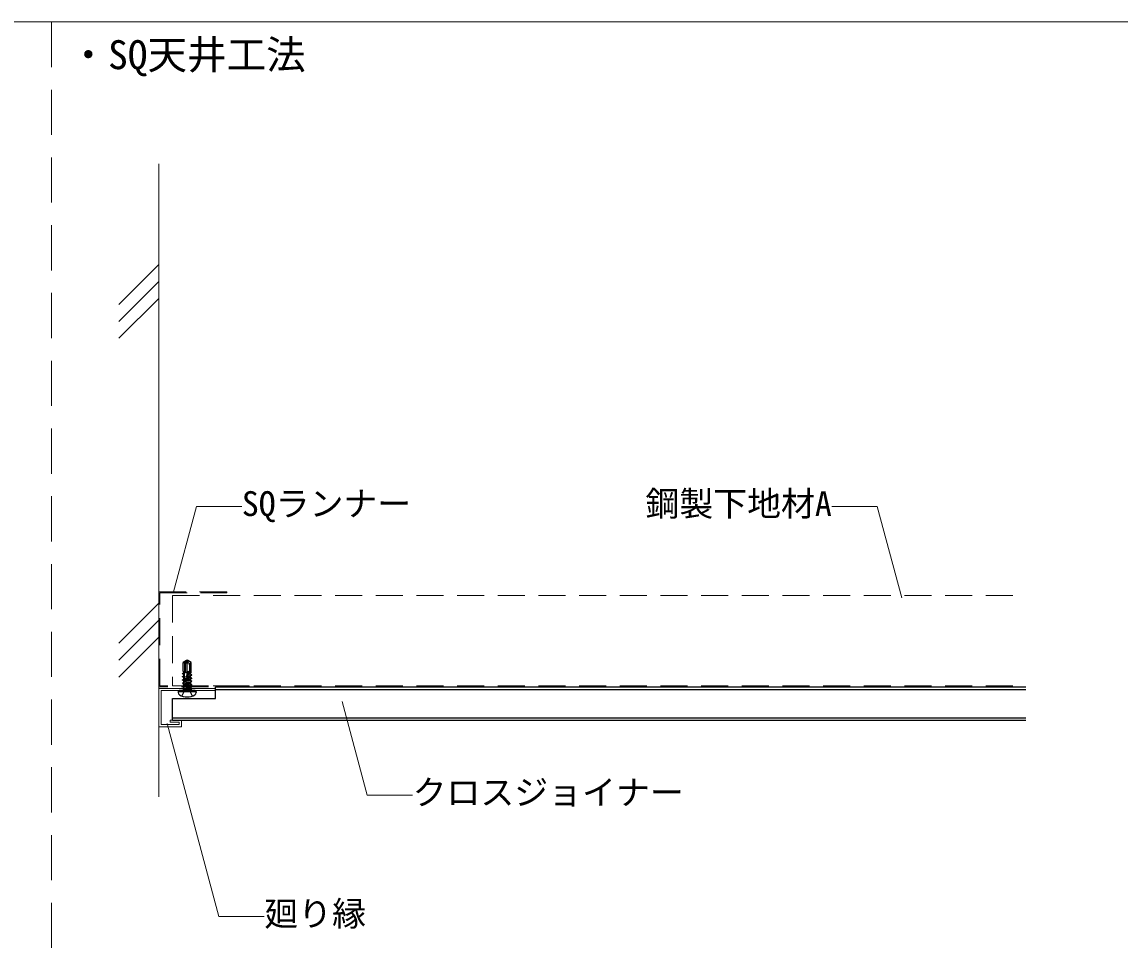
# Model space of a CAD drawing. Units: millimetres on the paper, with parts at other scales. Extents: x -195 to 195, y -140 to 138.
# Drawn here: x -97.81 to -49.21, y -112.12 to -71.29 of the extents above; entities that cross this region are included whole.
import ezdxf
from ezdxf.enums import TextEntityAlignment as Align

# ---------------------------------------------------------------- set-up
doc = ezdxf.new("R2010")
doc.units = ezdxf.units.MM
doc.linetypes.add('DASHED1', pattern=[1.8, 1.2, -0.6])
doc.linetypes.add('DASHED2', pattern=[3, 2, -1])
for name, color, linetype, lineweight in [('4-1_吊り材', 7, 'DASHED1', 18), ('4-3_クロスジョイナー', 2, 'Continuous', 25), ('4-4_野縁', 4, 'DASHED1', 9), ('4-6_文字・矢印', 7, 'Continuous', 18), ('4-9_躯体他', 4, 'Continuous', 9), ('4-B_補強金具・金具・その他', 3, 'Continuous', 18), ('4-C_ビス・アンカーボルト・強調図形', 2, 'Continuous', 25), ('F-3_クロスジョイナー', 3, 'Continuous', 18)]:
    doc.layers.add(name, color=color, linetype=linetype, lineweight=lineweight)
doc.styles.add('ＭＳ ゴシック', font='')
doc.styles.get('ＭＳ ゴシック').set_extended_font_data('MS Gothic')

msp = doc.modelspace()

# ---------------------------------------------------------------- linework, layer by layer
at = {"layer": '4-1_吊り材'}
for p, q in [((-91.705, -96.572), (-88.75, -96.572)), ((-91.705, -100.682), (-91.705, -96.572)), ((-88.75, -96.527), (-88.75, -96.572)), ((-87.75, -100.682), (-91.705, -100.682)), ((-87.75, -100.682), (-87.75, -100.727))]:
    msp.add_line(p, q, dxfattribs=at)
msp.add_lwpolyline([(-87.75, -100.727), (-91.75, -100.727), (-91.75, -96.527), (-88.75, -96.527)], dxfattribs=at)
at = {"layer": '4-3_クロスジョイナー'}
for p, q in [((-89.25, -100.727), (-53.384, -100.727)), ((-89.25, -100.847), (-53.384, -100.847)), ((-91.15, -102.097), (-53.384, -102.097)), ((-91.15, -102.197), (-53.384, -102.197))]:
    msp.add_line(p, q, dxfattribs=at)
msp.add_lwpolyline([(-91.15, -102.197), (-91.15, -101.247), (-89.25, -101.247), (-89.25, -100.727)], dxfattribs=at)
at = {"layer": '4-4_野縁'}
msp.add_line((-91.15, -96.682), (-53.384, -96.682), dxfattribs=at)
msp.add_lwpolyline([(-91.15, -96.682), (-91.15, -100.682), (-53.384, -100.682)], dxfattribs=at)
at = {"layer": '4-6_文字・矢印'}
for p, q in [((-91.102, -96.527), (-90.088, -92.746)), ((-90.088, -92.746), (-88.079, -92.746)), ((-61.967, -92.746), (-59.958, -92.746)), ((-58.872, -96.793), (-59.956, -92.745)), ((-83.644, -101.38), (-82.532, -105.53)), ((-91.385, -102.356), (-89.096, -110.899)), ((-82.532, -105.53), (-80.523, -105.53)), ((-89.096, -110.899), (-87.087, -110.899))]:
    msp.add_line(p, q, dxfattribs=at)
at = {"layer": '4-9_躯体他'}
for p, q in [((-91.75, -77.565), (-91.75, -105.6)), ((-93.518, -83.797), (-91.75, -82.03)), ((-93.518, -84.547), (-91.75, -82.78)), ((-93.518, -85.297), (-91.75, -83.53)), ((-93.518, -98.797), (-91.75, -97.03)), ((-93.518, -99.547), (-91.75, -97.78)), ((-93.518, -100.297), (-91.75, -98.53))]:
    msp.add_line(p, q, dxfattribs=at)
at = {"layer": '4-B_補強金具・金具・その他'}
for p, q in [((-91.75, -100.797), (-89.25, -100.797)), ((-91.75, -100.797), (-91.75, -102.497)), ((-91.65, -100.897), (-89.25, -100.897)), ((-89.25, -100.797), (-89.25, -100.897)), ((-91.75, -102.497), (-90.75, -102.497)), ((-91.25, -102.197), (-91.25, -102.297)), ((-91.25, -102.297), (-90.85, -102.297)), ((-90.85, -102.297), (-90.85, -102.397))]:
    msp.add_line(p, q, dxfattribs=at)
for points in [[(-91.65, -100.897), (-91.65, -102.397), (-90.85, -102.397)], [(-91.25, -102.197), (-90.75, -102.197), (-90.75, -102.497)]]:
    msp.add_lwpolyline(points, dxfattribs=at)
at = {"layer": '4-C_ビス・アンカーボルト・強調図形'}
for p, q in [((-90.536, -99.555), (-90.67, -99.649)), ((-90.509, -99.597), (-90.62, -99.675)), ((-90.59, -99.738), (-90.509, -99.597)), ((-90.5, -99.547), (-90.536, -99.555)), ((-90.536, -99.555), (-90.509, -99.597)), ((-90.509, -99.597), (-90.5, -99.547)), ((-90.49, -99.592), (-90.5, -99.547)), ((-90.692, -100.126), (-90.65, -100.102)), ((-90.692, -100.126), (-90.618, -100.109)), ((-90.67, -100.047), (-90.67, -99.649)), ((-90.62, -99.675), (-90.67, -99.649)), ((-90.67, -100.047), (-90.642, -100.047)), ((-90.65, -100.102), (-90.65, -100.047)), ((-90.639, -100.099), (-90.65, -100.102)), ((-90.642, -100.047), (-90.639, -100.099)), ((-90.481, -100.097), (-90.639, -100.097)), ((-90.618, -100.109), (-90.639, -100.099)), ((-90.62, -99.675), (-90.62, -100.097)), ((-90.618, -100.109), (-90.617, -100.139)), ((-90.59, -99.738), (-90.59, -100.097)), ((-90.468, -100.047), (-90.543, -100.327)), ((-90.505, -99.688), (-90.52, -99.714)), ((-90.52, -99.714), (-90.52, -100.24)), ((-90.494, -100.144), (-90.35, -100.11)), ((-90.494, -100.144), (-90.465, -100.115)), ((-90.42, -100.047), (-90.471, -100.06)), ((-90.453, -100.07), (-90.471, -100.06)), ((-90.468, -100.047), (-90.33, -100.047)), ((-90.453, -100.07), (-90.465, -100.115)), ((-90.465, -100.115), (-90.317, -100.092)), ((-90.453, -100.07), (-90.356, -100.047)), ((-90.429, -99.677), (-90.436, -99.673)), ((-90.39, -99.753), (-90.39, -100.047)), ((-90.355, -99.672), (-90.33, -99.649)), ((-90.317, -100.092), (-90.35, -100.11)), ((-90.35, -100.172), (-90.35, -100.11)), ((-90.33, -100.047), (-90.33, -99.649)), ((-90.317, -100.092), (-90.33, -100.047)), ((-90.71, -100.277), (-90.65, -100.243)), ((-90.71, -100.277), (-90.61, -100.26)), ((-90.71, -100.287), (-90.609, -100.27)), ((-90.71, -100.287), (-90.71, -100.277)), ((-90.71, -100.287), (-90.65, -100.322)), ((-90.71, -100.428), (-90.29, -100.358)), ((-90.71, -100.418), (-90.65, -100.384)), ((-90.71, -100.428), (-90.71, -100.418)), ((-90.71, -100.428), (-90.65, -100.463)), ((-90.71, -100.569), (-90.29, -100.499)), ((-90.71, -100.559), (-90.65, -100.525)), ((-90.71, -100.569), (-90.71, -100.559)), ((-90.71, -100.569), (-90.65, -100.604)), ((-90.7, -100.152), (-90.692, -100.126)), ((-90.7, -100.152), (-90.617, -100.139)), ((-90.7, -100.152), (-90.65, -100.181)), ((-90.65, -100.181), (-90.634, -100.177)), ((-90.65, -100.243), (-90.65, -100.181)), ((-90.631, -100.238), (-90.65, -100.243)), ((-90.35, -100.313), (-90.65, -100.384)), ((-90.65, -100.322), (-90.627, -100.316)), ((-90.65, -100.384), (-90.65, -100.322)), ((-90.65, -100.463), (-90.35, -100.392)), ((-90.35, -100.454), (-90.65, -100.525)), ((-90.65, -100.525), (-90.65, -100.463)), ((-90.65, -100.604), (-90.35, -100.533)), ((-90.35, -100.595), (-90.65, -100.666)), ((-90.65, -100.666), (-90.65, -100.604)), ((-90.634, -100.177), (-90.617, -100.139)), ((-90.634, -100.177), (-90.631, -100.238)), ((-90.61, -100.26), (-90.631, -100.238)), ((-90.627, -100.316), (-90.609, -100.27)), ((-90.627, -100.316), (-90.625, -100.341)), ((-90.61, -100.26), (-90.609, -100.27)), ((-90.535, -100.295), (-90.35, -100.251)), ((-90.535, -100.295), (-90.503, -100.252)), ((-90.35, -100.172), (-90.512, -100.21)), ((-90.5, -100.242), (-90.512, -100.21)), ((-90.503, -100.252), (-90.29, -100.217)), ((-90.5, -100.242), (-90.503, -100.252)), ((-90.29, -100.217), (-90.35, -100.251)), ((-90.35, -100.313), (-90.35, -100.251)), ((-90.29, -100.358), (-90.35, -100.392)), ((-90.35, -100.454), (-90.35, -100.392)), ((-90.29, -100.499), (-90.35, -100.533)), ((-90.35, -100.595), (-90.35, -100.533)), ((-90.29, -100.217), (-90.29, -100.207)), ((-90.29, -100.358), (-90.29, -100.348)), ((-90.29, -100.499), (-90.29, -100.489)), ((-90.1, -100.947), (-90.9, -100.947)), ((-90.9, -100.947), (-90.9, -100.977)), ((-90.15, -100.897), (-90.85, -100.897)), ((-90.73, -101.135), (-90.615, -100.904)), ((-90.71, -100.897), (-90.678, -100.866)), ((-90.705, -100.697), (-90.65, -100.666)), ((-90.701, -100.716), (-90.705, -100.697)), ((-90.701, -100.716), (-90.29, -100.64)), ((-90.701, -100.716), (-90.655, -100.742)), ((-90.678, -100.866), (-90.322, -100.866)), ((-90.346, -100.739), (-90.659, -100.812)), ((-90.659, -100.812), (-90.655, -100.742)), ((-90.655, -100.742), (-90.35, -100.674)), ((-90.5, -100.843), (-90.615, -100.904)), ((-90.5, -100.843), (-90.386, -100.904)), ((-90.405, -100.817), (-90.318, -100.797)), ((-90.27, -101.135), (-90.386, -100.904)), ((-90.371, -100.817), (-90.341, -100.81)), ((-90.29, -100.64), (-90.35, -100.674)), ((-90.35, -100.676), (-90.35, -100.674)), ((-90.346, -100.739), (-90.35, -100.676)), ((-90.318, -100.797), (-90.341, -100.81)), ((-90.34, -100.817), (-90.341, -100.81)), ((-90.323, -100.817), (-90.322, -100.866)), ((-90.29, -100.897), (-90.322, -100.866)), ((-90.318, -100.797), (-90.309, -100.76)), ((-90.29, -100.64), (-90.29, -100.63)), ((-90.1, -100.947), (-90.1, -100.977))]:
    msp.add_line(p, q, dxfattribs=at)
for points in [[(-90.33, -99.649), (-90.464, -99.555), (-90.5, -99.547)], [(-90.71, -100.418), (-90.29, -100.348), (-90.35, -100.313)], [(-90.71, -100.559), (-90.29, -100.489), (-90.35, -100.454)], [(-90.705, -100.697), (-90.29, -100.63), (-90.35, -100.595)], [(-90.5, -100.242), (-90.29, -100.207), (-90.35, -100.172)], [(-90.323, -100.817), (-90.677, -100.817), (-90.678, -100.866)], [(-90.651, -100.817), (-90.309, -100.76), (-90.346, -100.739)]]:
    msp.add_lwpolyline(points, dxfattribs=at)
for centre, radius, start, end in [((-90.621, -99.621), 0.134, 330, 12.5), ((-90.359, -99.563), 0.134, 192.5, 235), ((-90.464, -99.712), 0.0479, 55, 150), ((-90.395, -99.629), 0.0594, 235, 312.8457), ((-90.482, -99.753), 0.0921, 0, 55), ((-90.28, -99.753), 0.11, 132.8457, 180), ((-90.595, -100.272), 0.075, 246.0793, 313.5446), ((-90.85, -100.947), 0.05, 90, 180), ((-90.78, -100.977), 0.12, 180, 238.1092), ((-90.5, -100.527), 0.65, 238.1092, 301.8908), ((-90.22, -100.977), 0.12, 301.8908, 0), ((-90.15, -100.947), 0.05, 0, 90)]:
    msp.add_arc(centre, radius, start, end, dxfattribs=at)
at = {"layer": 'F-3_クロスジョイナー'}
msp.add_line((-191, -71.29), (-2, -71.29), dxfattribs=at)
at = {"layer": 'F-3_クロスジョイナー', "linetype": 'DASHED2'}
msp.add_line((-96.5, -71.29), (-96.5, -115.5), dxfattribs=at)

# ---------------------------------------------------------------- texts
at = {"layer": '4-6_文字・矢印', "style": 'ＭＳ ゴシック'}
for s, height, p in [('・SQ天井工法', 1.283, (-95.75, -73.765)), ('SQランナー', 1.1, (-88.079, -93.496)), ('鋼製下地材A', 1.1, (-70.217, -93.496)), ('クロスジョイナー', 1.1, (-80.523, -106.28)), ('廻り縁', 1.1, (-87.087, -111.649))]:
    msp.add_text(s, height=height, dxfattribs=at).set_placement(p, align=Align.BOTTOM_LEFT)

doc.saveas('drawing.dxf')
